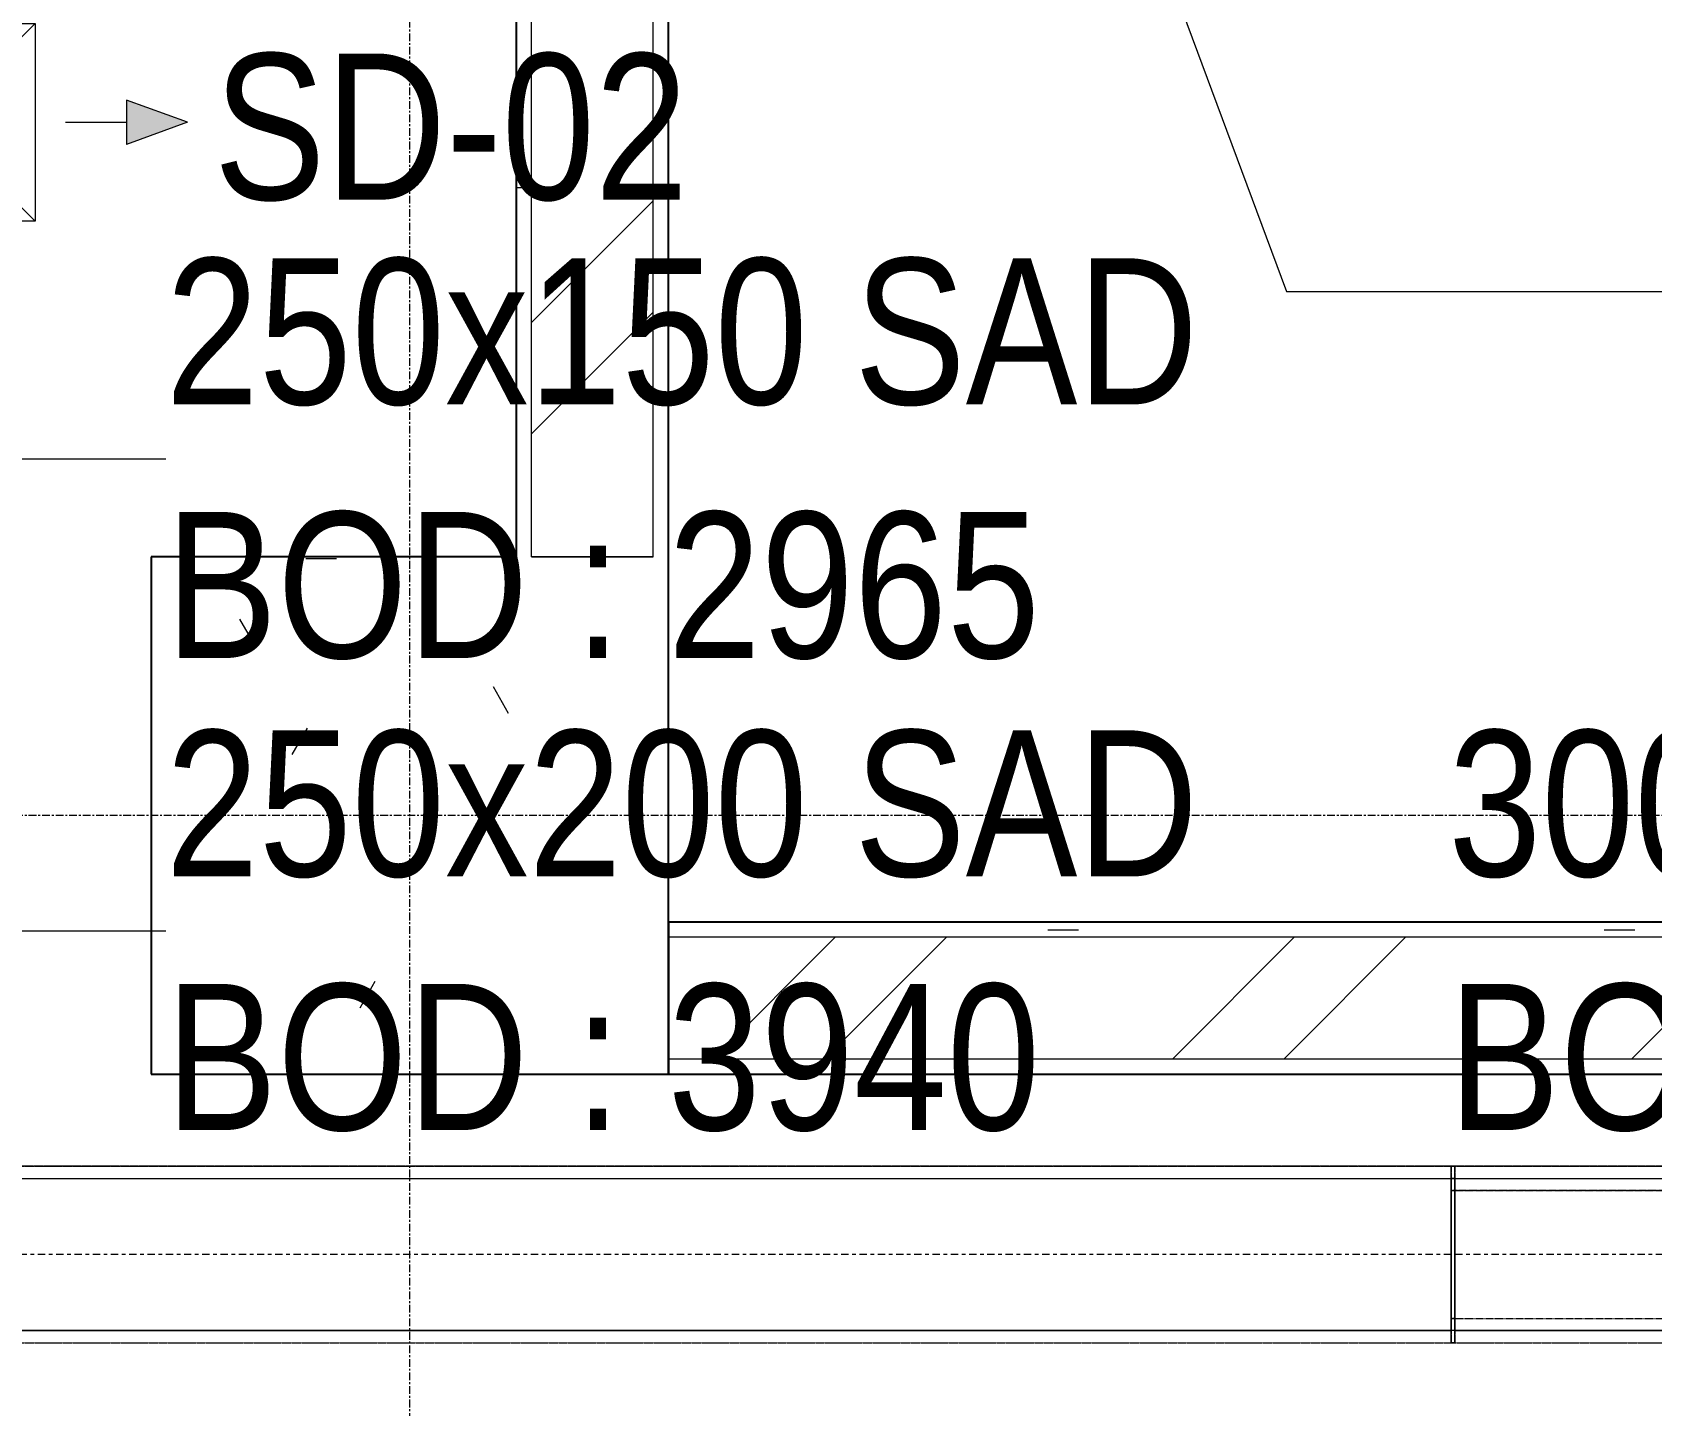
# Model space of a CAD drawing. Header units: inches. Extents: x -83664 to 20107, y -47222 to 19398.
# Drawn here: x -9592 to -6932, y -42234 to -39978 of the extents above; entities that cross this region are included whole.
import ezdxf

# ---------------------------------------------------------------- set-up
doc = ezdxf.new("R2010")
doc.units = ezdxf.units.IN
doc.header["$MEASUREMENT"] = 0
for name, pattern in [('Center', [29.999999, 12, -6, 6, -6]), ('Grid Line', [22.225, 12.7, -3.175, 3.175, -3.175]), ('Hidden 0_50', [1.0584, 0.5292, -0.5292]), ('Hidden 1_0', [1.7, 1, -0.7])]:
    doc.linetypes.add(name, pattern=pattern)
for name, color, linetype, lineweight in [('A-DETL-GENF', 7, 'Continuous', 9), ('A-WALL', 7, 'Continuous', 9), ('A-WALL-PATT', 7, 'Continuous', 25), ('G-ANNO-TEXT', 7, 'Continuous', 9), ('M-HVAC-CDFF', 7, 'Continuous', 9), ('M-HVAC-DUCT-CNTR', 7, 'Center', 9), ('M-HVAC-DUCT-IDEN', 7, 'Continuous', 18), ('S-GRID', 7, 'Continuous', 9)]:
    doc.layers.add(name, color=color, linetype=linetype, lineweight=lineweight)
doc.layers.add('M-HVAC-DUCT', color=7, linetype='Continuous', lineweight=9, true_color=0xffe97f)
doc.styles.add('Arial Narrow_21', font='ARIALN.TTF', dxfattribs={"height": 240})
pattern_1 = [(0, (0, 0), (1219.2, 304.8), [50.292, -864.108, 50.292, -864.108, -4876.8]), (0, (0, 0), (1219.2, 304.8), [-1828.8, 50.292, -1778.508, 50.292, -864.108, -2133.6]), (0, (0, 0), (1219.2, 304.8), [-4572, 50.292, -559.308, 50.292, -1473.708]), (120, (457.2, 152.4), (-873.56454, 903.4582), [50.292, -864.108, 50.292, -864.108, -4876.8]), (120, (457.2, 152.4), (-873.56454, 903.4582), [-1828.8, 50.292, -1778.508, 50.292, -864.108, -2133.6]), (120, (457.2, 152.4), (-873.56454, 903.4582), [-4572, 50.292, -559.308, 50.292, -1473.708]), (240, (609.6, 762), (-345.63546, -1208.2582), [50.292, -864.108, 50.292, -864.108, -4876.8]), (240, (609.6, 762), (-345.63546, -1208.2582), [-1828.8, 50.292, -1778.508, 50.292, -864.108, -2133.6]), (240, (609.6, 762), (-345.63546, -1208.2582), [-4572, 50.292, -559.308, 50.292, -1473.708])]
pattern_2 = [(45, (0, 0), (-377.1708, 377.1708), []), (45, (0, 571.5), (-377.1708, 377.1708), [])]

# ---------------------------------------------------------------- blocks, each defined once
blk = doc.blocks.new('GCE-AT-Supply Air Rectangular Diffuser - 225x225-V55-FIRST FLOOR AC CONDITIONING LAYOUT - PART A')
at = {"layer": 'A-DETL-GENF', "true_color": 0xff7f00}
for points in [[(36.4, 312.5), (0, 412.5), (-36.4, 312.5)], [(-312.5, 36.4), (-412.5, 0), (-312.5, -36.4)], [(412.5, 0), (312.5, 36.4), (312.5, -36.4), (338.5, -26.9)], [(36.4, -312.5), (-36.4, -312.5), (0, -412.5)]]:
    blk.add_hatch(color=30, dxfattribs=at).paths.add_polyline_path(points)
at = {"layer": 'A-DETL-GENF', "color": 30, "true_color": 0xff7f00}
for p, q in [((0, 412.5), (-36.4, 312.5)), ((0, 412.5), (36.4, 312.5)), ((-36.4, 312.5), (36.4, 312.5)), ((0, 212.5), (0, 312.5)), ((-162.5, -162.5), (162.5, 162.5)), ((-162.5, 162.5), (162.5, -162.5)), ((-162.5, -162.5), (-162.5, 162.5)), ((-162.5, 162.5), (162.5, 162.5)), ((162.5, 162.5), (162.5, -162.5)), ((-412.5, 0), (-312.5, 36.4)), ((-312.5, -36.4), (-312.5, 36.4)), ((312.5, 36.4), (312.5, -36.4)), ((412.5, 0), (312.5, 36.4)), ((212.5, 0), (312.5, 0)), ((-412.5, 0), (-312.5, -36.4)), ((-212.5, 0), (-312.5, 0)), ((412.5, 0), (312.5, -36.4)), ((162.5, -162.5), (-162.5, -162.5)), ((0, -212.5), (0, -312.5)), ((36.4, -312.5), (-36.4, -312.5)), ((0, -412.5), (-36.4, -312.5)), ((0, -412.5), (36.4, -312.5))]:
    blk.add_line(p, q, dxfattribs=at)
blk = doc.blocks.new('M_Rectangular Union - Standard-8295644-FIRST FLOOR AC CONDITIONING LAYOUT - PART A')
at = {"layer": 'M-HVAC-DUCT', "color": 30, "true_color": 0xff7f00}
for p, q in [((-3, -125), (-3, 125)), ((-3, 125), (-3, -125)), ((-3, 125), (3, 125)), ((-3, 125), (3, 125)), ((3, -125), (3, 125)), ((3, 125), (3, -125)), ((3, -125), (-3, -125)), ((-3, -125), (3, -125))]:
    blk.add_line(p, q, dxfattribs=at)
blk = doc.blocks.new('TEMW-SMBZ-HO-BM-HVAC-00002_rvt-1-FIRST FLOOR AC CONDITIONING LAYOUT - PART A')
at = {"layer": 'M-HVAC-DUCT', "color": 30, "linetype": 'Hidden 0_50', "true_color": 0xff7f00}
for p, q in [((144195.4, 56531.6), (134480.9, 56531.6)), ((134480.9, 56531.6), (144195.4, 56531.6)), ((144195.4, 56531.6), (144195.4, 56241.6)), ((144195.4, 56241.6), (144195.4, 56531.6)), ((144195.4, 56531.6), (144195.4, 56241.6)), ((144201.4, 56531.6), (144195.4, 56531.6)), ((144195.4, 56531.6), (144201.4, 56531.6)), ((144195.4, 56241.6), (144195.4, 56531.6)), ((144201.4, 56531.6), (144201.4, 56241.6)), ((144201.4, 56241.6), (144201.4, 56531.6)), ((145654, 56531.6), (144201.4, 56531.6)), ((144201.4, 56531.6), (145654, 56531.6)), ((144201.4, 56241.6), (144201.4, 56531.6)), ((144201.4, 56531.6), (144201.4, 56241.6)), ((134480.9, 56241.6), (144195.4, 56241.6)), ((134480.9, 56241.6), (144195.4, 56241.6)), ((144195.4, 56241.6), (144201.4, 56241.6)), ((144201.4, 56241.6), (144195.4, 56241.6)), ((144201.4, 56241.6), (145654, 56241.6)), ((144201.4, 56241.6), (145654, 56241.6))]:
    blk.add_line(p, q, dxfattribs=at)
at = {"layer": 'M-HVAC-DUCT', "color": 30, "true_color": 0xff7f00}
for p, q in [((134480.9, 56511.6), (144195.4, 56511.6)), ((134480.9, 56511.6), (144195.4, 56511.6)), ((144195.4, 56261.6), (144195.4, 56511.6)), ((144195.4, 56511.6), (144195.4, 56261.6)), ((144201.4, 56261.6), (144201.4, 56511.6)), ((144201.4, 56511.6), (144201.4, 56261.6)), ((144201.4, 56511.6), (145654, 56511.6)), ((144201.4, 56511.6), (145654, 56511.6)), ((144195.4, 56261.6), (134480.9, 56261.6)), ((134480.9, 56261.6), (144195.4, 56261.6)), ((145654, 56261.6), (144201.4, 56261.6)), ((144201.4, 56261.6), (145654, 56261.6))]:
    blk.add_line(p, q, dxfattribs=at)
at = {"layer": 'M-HVAC-DUCT', "color": 30, "linetype": 'Hidden 1_0', "true_color": 0xff7f00}
for p, q in [((144195.4, 56491.6), (144195.4, 56281.6)), ((144201.4, 56491.6), (144195.4, 56491.6)), ((144195.4, 56491.6), (144201.4, 56491.6)), ((144195.4, 56281.6), (144195.4, 56491.6)), ((144201.4, 56281.6), (144201.4, 56491.6)), ((144201.4, 56491.6), (144201.4, 56281.6)), ((144201.4, 56491.6), (144201.4, 56281.6)), ((144201.4, 56281.6), (144201.4, 56491.6)), ((145654, 56491.6), (144201.4, 56491.6)), ((144201.4, 56491.6), (145654, 56491.6)), ((144195.4, 56281.6), (144201.4, 56281.6)), ((144201.4, 56281.6), (144195.4, 56281.6)), ((144201.4, 56281.6), (145654, 56281.6)), ((144201.4, 56281.6), (145654, 56281.6))]:
    blk.add_line(p, q, dxfattribs=at)
at = {"layer": 'M-HVAC-DUCT-CNTR', "color": 30, "true_color": 0xff7f00}
for p, q in [((144195.4, 56386.6), (134480.9, 56386.6)), ((145654, 56386.6), (144201.4, 56386.6))]:
    blk.add_line(p, q, dxfattribs=at)
at = {"layer": 'M-HVAC-CDFF', "color": 6, "linetype": 'Hidden 0_50', "lineweight": 9, "true_color": 0xff00ff}
blk.add_blockref('GCE-AT-Supply Air Rectangular Diffuser - 225x225-V55-FIRST FLOOR AC CONDITIONING LAYOUT - PART A', (141706.4, 58246.8), dxfattribs=at)
at = {"layer": 'M-HVAC-DUCT', "color": 6, "linetype": 'Hidden 0_50', "lineweight": 9, "true_color": 0xff00ff, "rotation": 180}
blk.add_blockref('M_Rectangular Union - Standard-8295644-FIRST FLOOR AC CONDITIONING LAYOUT - PART A', (144198.4, 56386.6), dxfattribs=at)
blk = doc.blocks.new('TEMW-SMBZ-HO-BM-HVAC-00002_rvt-2-FIRST FLOOR AC CONDITIONING LAYOUT - PART A')
at = {"layer": 'M-HVAC-DUCT', "color": 30, "linetype": 'Hidden 0_50', "true_color": 0xff7f00}
for p, q in [((144195.4, 56531.6), (134480.9, 56531.6)), ((134480.9, 56531.6), (144195.4, 56531.6)), ((144195.4, 56531.6), (144195.4, 56241.6)), ((144195.4, 56241.6), (144195.4, 56531.6)), ((144195.4, 56531.6), (144195.4, 56241.6)), ((144201.4, 56531.6), (144195.4, 56531.6)), ((144195.4, 56531.6), (144201.4, 56531.6)), ((144195.4, 56241.6), (144195.4, 56531.6)), ((144201.4, 56531.6), (144201.4, 56241.6)), ((144201.4, 56241.6), (144201.4, 56531.6)), ((145654, 56531.6), (144201.4, 56531.6)), ((144201.4, 56531.6), (145654, 56531.6)), ((144201.4, 56241.6), (144201.4, 56531.6)), ((144201.4, 56531.6), (144201.4, 56241.6)), ((134480.9, 56241.6), (144195.4, 56241.6)), ((134480.9, 56241.6), (144195.4, 56241.6)), ((144195.4, 56241.6), (144201.4, 56241.6)), ((144201.4, 56241.6), (144195.4, 56241.6)), ((144201.4, 56241.6), (145654, 56241.6)), ((144201.4, 56241.6), (145654, 56241.6))]:
    blk.add_line(p, q, dxfattribs=at)
at = {"layer": 'M-HVAC-DUCT', "color": 30, "true_color": 0xff7f00}
for p, q in [((134480.9, 56511.6), (144195.4, 56511.6)), ((134480.9, 56511.6), (144195.4, 56511.6)), ((144195.4, 56261.6), (144195.4, 56511.6)), ((144195.4, 56511.6), (144195.4, 56261.6)), ((144201.4, 56261.6), (144201.4, 56511.6)), ((144201.4, 56511.6), (144201.4, 56261.6)), ((144201.4, 56511.6), (145654, 56511.6)), ((144201.4, 56511.6), (145654, 56511.6)), ((144195.4, 56261.6), (134480.9, 56261.6)), ((134480.9, 56261.6), (144195.4, 56261.6)), ((145654, 56261.6), (144201.4, 56261.6)), ((144201.4, 56261.6), (145654, 56261.6))]:
    blk.add_line(p, q, dxfattribs=at)
at = {"layer": 'M-HVAC-DUCT', "color": 30, "linetype": 'Hidden 1_0', "true_color": 0xff7f00}
for p, q in [((144195.4, 56491.6), (144195.4, 56281.6)), ((144201.4, 56491.6), (144195.4, 56491.6)), ((144195.4, 56491.6), (144201.4, 56491.6)), ((144195.4, 56281.6), (144195.4, 56491.6)), ((144201.4, 56281.6), (144201.4, 56491.6)), ((144201.4, 56491.6), (144201.4, 56281.6)), ((144201.4, 56491.6), (144201.4, 56281.6)), ((144201.4, 56281.6), (144201.4, 56491.6)), ((145654, 56491.6), (144201.4, 56491.6)), ((144201.4, 56491.6), (145654, 56491.6)), ((144195.4, 56281.6), (144201.4, 56281.6)), ((144201.4, 56281.6), (144195.4, 56281.6)), ((144201.4, 56281.6), (145654, 56281.6)), ((144201.4, 56281.6), (145654, 56281.6))]:
    blk.add_line(p, q, dxfattribs=at)
at = {"layer": 'M-HVAC-DUCT-CNTR', "color": 30, "true_color": 0xff7f00}
for p, q in [((144195.4, 56386.6), (134480.9, 56386.6)), ((145654, 56386.6), (144201.4, 56386.6))]:
    blk.add_line(p, q, dxfattribs=at)
at = {"layer": 'M-HVAC-CDFF', "color": 6, "linetype": 'Hidden 0_50', "lineweight": 9, "true_color": 0xff00ff}
blk.add_blockref('GCE-AT-Supply Air Rectangular Diffuser - 225x225-V55-FIRST FLOOR AC CONDITIONING LAYOUT - PART A', (141706.4, 58246.8), dxfattribs=at)
at = {"layer": 'M-HVAC-DUCT', "color": 6, "linetype": 'Hidden 0_50', "lineweight": 9, "true_color": 0xff00ff, "rotation": 180}
blk.add_blockref('M_Rectangular Union - Standard-8295644-FIRST FLOOR AC CONDITIONING LAYOUT - PART A', (144198.4, 56386.6), dxfattribs=at)
blk = doc.blocks.new('SMBZ_Hospital Arch Model_2026_01_29_rvt-1-FIRST FLOOR AC CONDITIONING LAYOUT - PART A')
at = {"layer": 'A-WALL-PATT', "lineweight": 9, "true_color": 0xbbbbbb}
h = blk.add_hatch(dxfattribs=at)
h.set_pattern_fill('FP_13', color=9, style=0, pattern_type=2)
h.set_pattern_definition(pattern_1)
h.paths.add_polyline_path([(142684.4, 57532.7), (142684.4, 62032.7), (142659.4, 62032.7), (142659.4, 57532.7)])
h = blk.add_hatch(dxfattribs=at)
h.set_pattern_fill('FP_12', color=9, style=0, pattern_type=2)
h.set_pattern_definition(pattern_2)
h.paths.add_polyline_path([(142684.4, 57532.7), (142884.4, 57532.7), (142884.4, 62007.7), (142684.4, 62007.7), (142684.4, 59999.2)])
h = blk.add_hatch(dxfattribs=at)
h.set_pattern_fill('FP_13', color=9, style=0, pattern_type=2)
h.set_pattern_definition(pattern_1)
h.paths.add_polyline_path([(142059.4, 56682.7), (142909.4, 56682.7), (142909.4, 57532.7), (142059.4, 57532.7)])
h = blk.add_hatch(dxfattribs=at)
h.set_pattern_fill('FP_13', color=9, style=0, pattern_type=2)
h.set_pattern_definition(pattern_1)
h.paths.add_polyline_path([(142909.4, 56907.7), (146709.4, 56907.7), (146709.4, 56932.7), (142909.4, 56932.7)])
h = blk.add_hatch(dxfattribs=at)
h.set_pattern_fill('FP_12', color=9, style=0, pattern_type=2)
h.set_pattern_definition(pattern_2)
h.paths.add_polyline_path([(146739.4, 56707.7), (146739.4, 56907.7), (142909.4, 56907.7), (142909.4, 56707.7), (146709.4, 56707.7)])
h = blk.add_hatch(dxfattribs=at)
h.set_pattern_fill('FP_13', color=9, style=0, pattern_type=2)
h.set_pattern_definition(pattern_1)
h.paths.add_polyline_path([(142909.4, 56682.7), (146939.4, 56682.7), (146939.4, 56707.7), (142909.4, 56707.7)])
at = {"layer": 'A-WALL', "color": 9, "true_color": 0xbbbbbb}
for p, q in [((142684.4, 57532.7), (142684.4, 62007.7)), ((142884.4, 57532.7), (142884.4, 61807.7)), ((142909.4, 57532.7), (142909.4, 61782.7)), ((142659.4, 61182.7), (142659.4, 57532.7)), ((142059.4, 56682.7), (142059.4, 57532.7)), ((142059.4, 57532.7), (142659.4, 57532.7)), ((142884.4, 57532.7), (142684.4, 57532.7)), ((142684.4, 57532.7), (142884.4, 57532.7)), ((142909.4, 57532.7), (142909.4, 56682.7)), ((142909.4, 56682.7), (142909.4, 56932.7)), ((146709.4, 56932.7), (142909.4, 56932.7)), ((146709.4, 56907.7), (142909.4, 56907.7)), ((146709.4, 56707.7), (142909.4, 56707.7)), ((142909.4, 56682.7), (142059.4, 56682.7)), ((142909.4, 56682.7), (146709.4, 56682.7))]:
    blk.add_line(p, q, dxfattribs=at)
at = {"layer": 'A-WALL', "color": 9, "lineweight": 25, "true_color": 0xbbbbbb}
for p, q in [((142909.4, 57532.7), (142909.4, 61782.7)), ((142659.4, 61182.7), (142659.4, 57532.7)), ((142659.4, 57532.7), (142059.4, 57532.7)), ((142059.4, 57532.7), (142059.4, 56682.7)), ((142909.4, 56682.7), (142909.4, 57532.7)), ((146709.4, 56932.7), (142909.4, 56932.7)), ((142909.4, 56932.7), (142909.4, 56682.7)), ((142059.4, 56682.7), (142909.4, 56682.7)), ((142909.4, 56682.7), (146709.4, 56682.7))]:
    blk.add_line(p, q, dxfattribs=at)

msp = doc.modelspace()

# ---------------------------------------------------------------- linework, layer by layer
at = {"layer": 'M-HVAC-DUCT-IDEN', "lineweight": 9}
for p, q in [((-8132.5, -38787.5), (-7531.7, -40403.6)), ((-7531.7, -40403.6), (-6824.9, -40403.6)), ((-10205.1, -40678.5), (-9373.3, -40678.5)), ((-9756.7, -41454), (-9373.3, -41454))]:
    msp.add_line(p, q, dxfattribs=at)
at = {"layer": 'S-GRID', "color": 254, "linetype": 'Grid Line', "true_color": 0xdcdcdc}
for p, q in [((-8972.3, -44103.7), (-8972.3, 15149.1)), ((20106.7, -41264.5), (-81517, -41264.5))]:
    msp.add_line(p, q, dxfattribs=at)

# ---------------------------------------------------------------- block references
at = {"lineweight": 5}
for name in ['SMBZ_Hospital Arch Model_2026_01_29_rvt-1-FIRST FLOOR AC CONDITIONING LAYOUT - PART A', 'TEMW-SMBZ-HO-BM-HVAC-00002_rvt-1-FIRST FLOOR AC CONDITIONING LAYOUT - PART A', 'TEMW-SMBZ-HO-BM-HVAC-00002_rvt-2-FIRST FLOOR AC CONDITIONING LAYOUT - PART A']:
    msp.add_blockref(name, (-151456.7, -98372.2), dxfattribs=at)

# ---------------------------------------------------------------- texts
at = {"layer": 'G-ANNO-TEXT', "insert": (-9294.3, -40012.5), "char_height": 240, "width": 986.076, "attachment_point": 1, "style": 'Arial Narrow_21'}
msp.add_mtext('SD-02', dxfattribs=at)
at = {"layer": 'M-HVAC-DUCT-IDEN', "lineweight": 9, "char_height": 240, "attachment_point": 1, "style": 'Arial Narrow_21'}
for s, insert, width in [('250x150 SAD', (-9373.3, -40348.9), 2128.48), ('BOD : 2965', (-9373.3, -40765.6), 1803.797), ('250x200 SAD', (-9373.3, -41124.4), 2128.48), ('300x250 SAD', (-7265.8, -41124.4), 2128.48), ('BOD : 3940', (-9373.3, -41541.1), 1803.797), ('BOD : 3915', (-7265.8, -41541.1), 1803.797)]:
    msp.add_mtext(s, dxfattribs=dict(at, insert=insert, width=width))

doc.saveas('drawing.dxf')
